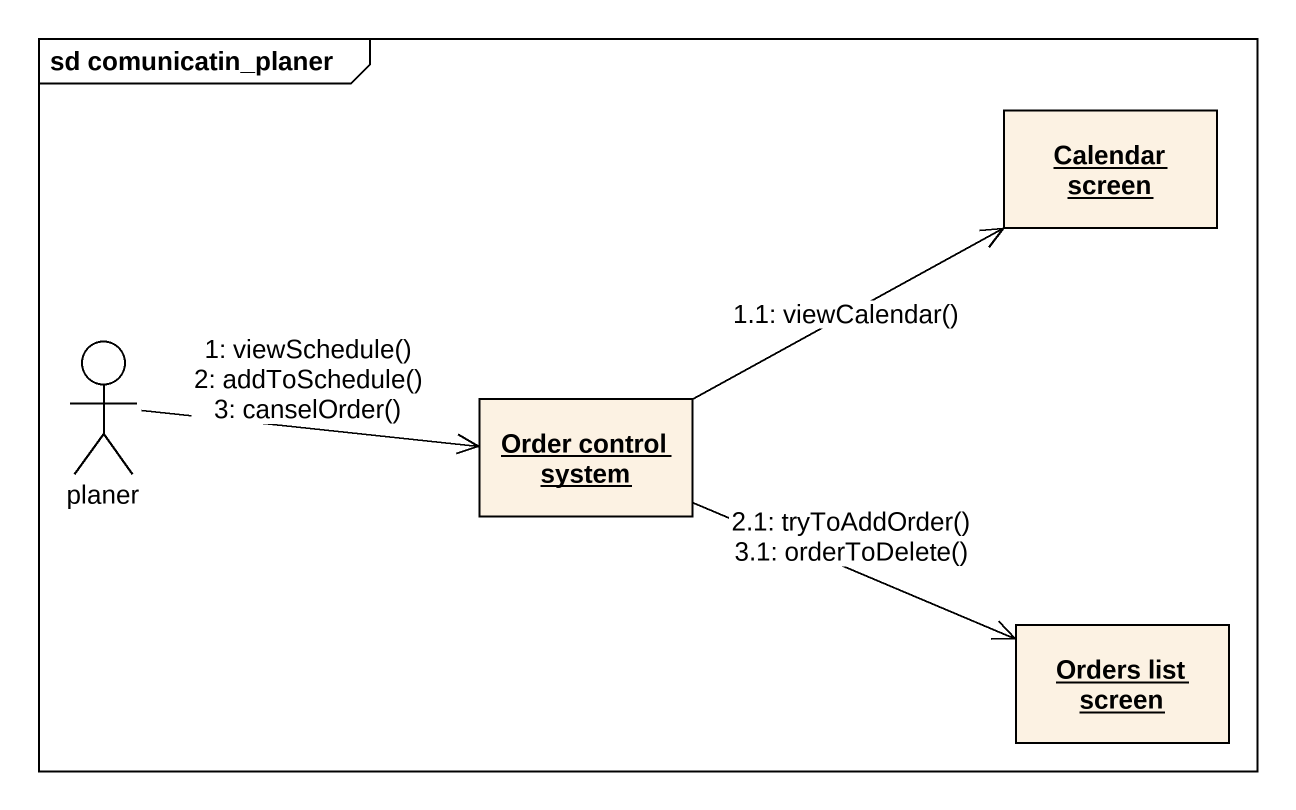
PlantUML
@startuml
mainframe sd comunicatin_planer
allowmixing
hide circle
hide empty members
object "Calendar screen" as Calendar_screen
actor planer
object "Order control system" as Order_control_system
object "Orders list screen" as Orders_list_screen
planer -right-> Order_control_system : 1: viewSchedule()\n2: addToSchedule()\n3: canselOrder()
Order_control_system -right-> Calendar_screen : 1.1: viewCalendar()
Order_control_system -right-> Orders_list_screen : 2.1: tryToAddOrder()\n3.1: orderToDelete()
@enduml
